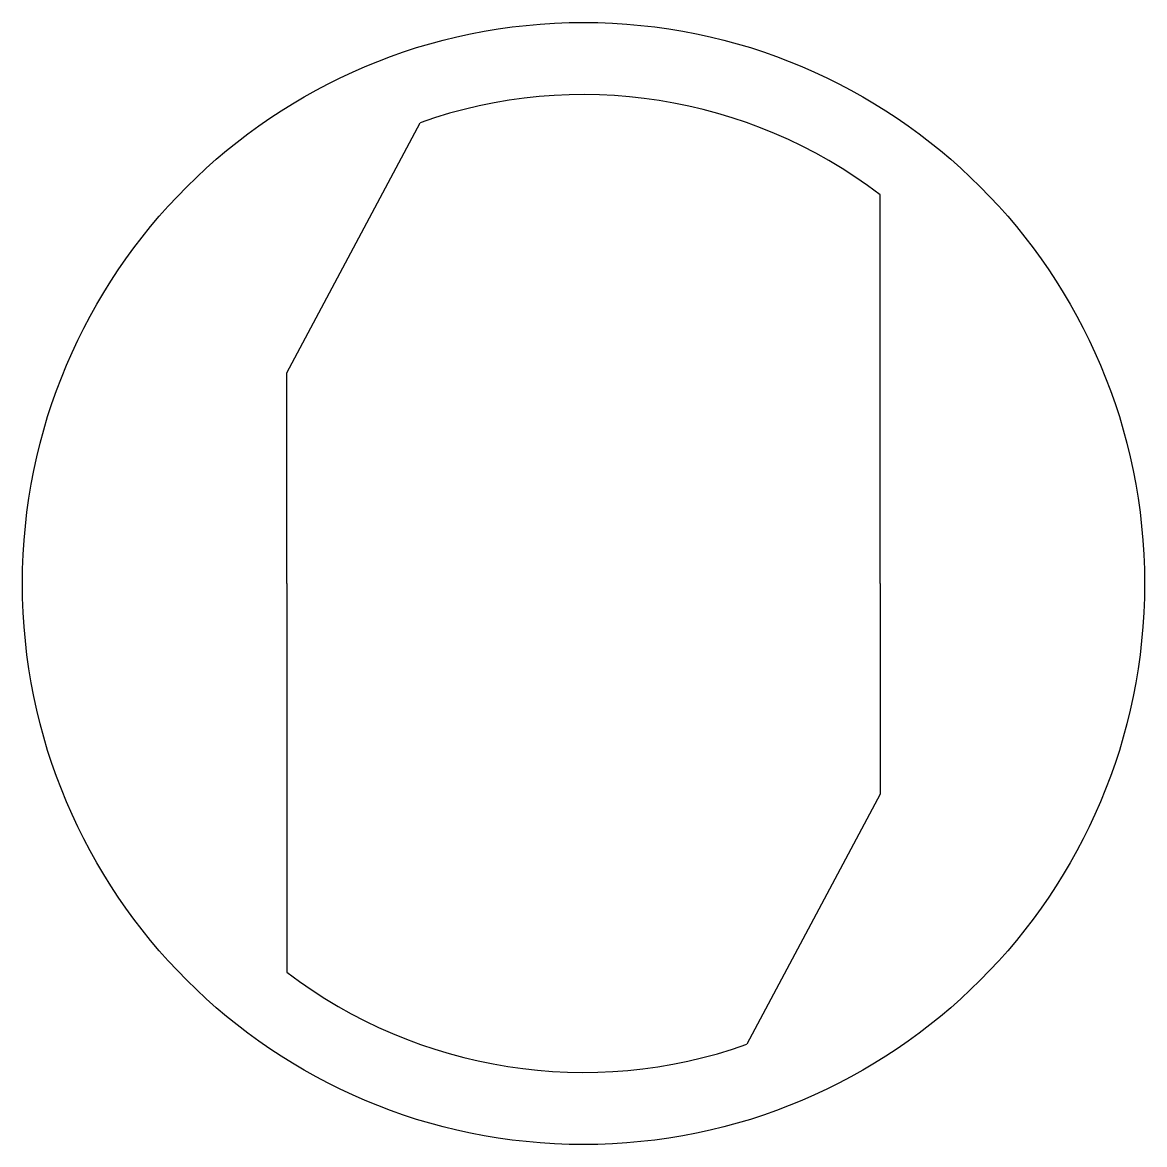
# Model space of a CAD drawing. Header units: millimetres. Extents: x -3.5 to 3.5, y -3.5 to 3.5.
import ezdxf

# ---------------------------------------------------------------- set-up
doc = ezdxf.new("R2010")
doc.units = ezdxf.units.MM
doc.layers.get('0').update_dxf_attribs({"linetype": 'CONTINUOUS'})

msp = doc.modelspace()

# ---------------------------------------------------------------- linework, layer by layer
for p, q in [((-1.85, 1.3133), (-1.0199, 2.8744)), ((1.85, 0), (1.85, 2.4249)), ((-1.85, 0), (-1.85, 1.3133)), ((-1.85, 0), (-1.85, -2.4249)), ((1.85, 0), (1.85, -1.3133)), ((1.85, -1.3133), (1.0199, -2.8744))]:
    msp.add_line(p, q)
msp.add_circle((0, 0), 3.5)
for start, end in [(52.65901, 109.53628), (232.65901, 289.53628)]:
    msp.add_arc((0, 0), 3.05, start, end)

doc.saveas('drawing.dxf')
